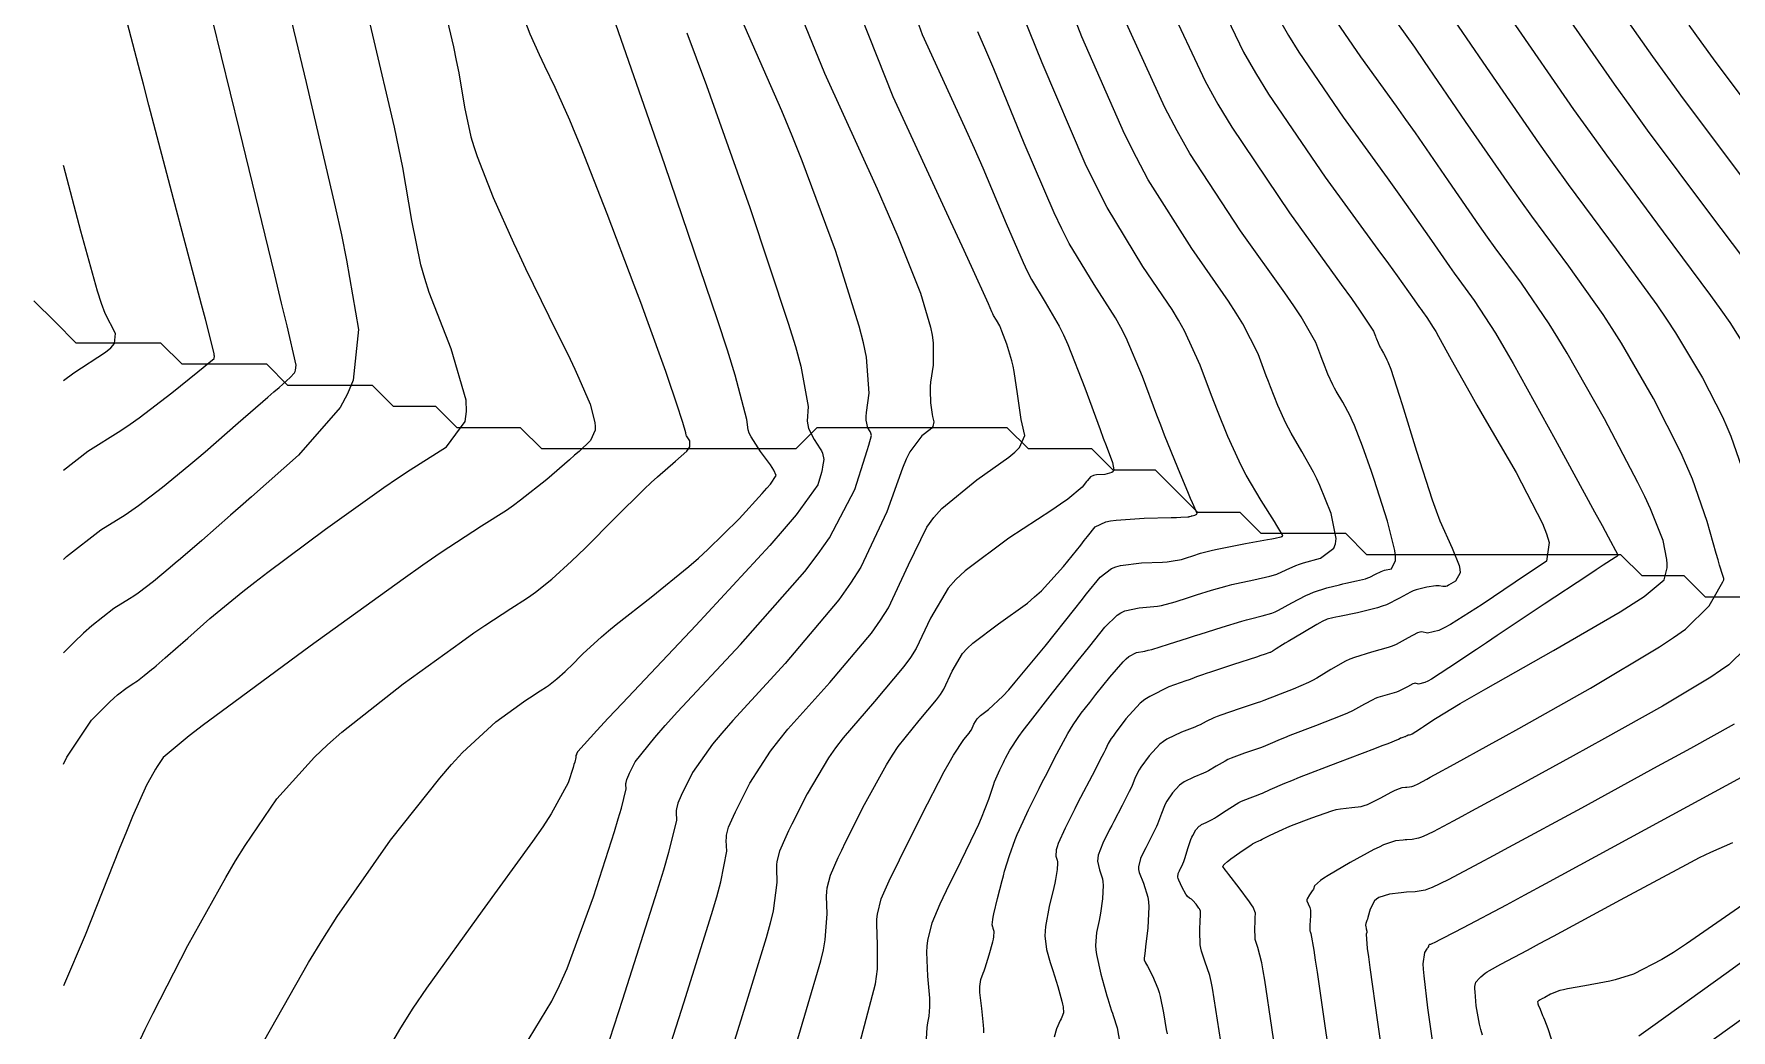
# Model space of a CAD drawing. Header units: metres. Extents: x 837475 to 838479, y 1189012 to 1191015.
# Drawn here: x 837475.1 to 837555.3, y 1190026.7 to 1190073.7 of the extents above; entities that cross this region are included whole.
import ezdxf

# ---------------------------------------------------------------- set-up
doc = ezdxf.new("R2010")
doc.units = ezdxf.units.M
doc.header["$LTSCALE"] = 0.3
for name, color, linetype in [('COTAS 10', 1, 'Continuous'), ('COTAS INT', 252, 'Continuous'), ('DRENAJE', 5, 'Continuous')]:
    doc.layers.add(name, color=color, linetype=linetype)

msp = doc.modelspace()

# ---------------------------------------------------------------- linework, layer by layer
at = {"layer": 'COTAS 10'}
for points, elevation in [([(837510.119, 1190077.683), (837512.469, 1190071.885), (837514.958, 1190066.426), (837515.486, 1190065.23), (837515.944, 1190064.173), (837517.017, 1190061.495), (837517.482, 1190059.889), (837517.557, 1190059.506), (837517.609, 1190059.151), (837517.604, 1190058.093), (837517.489, 1190057.283), (837517.472, 1190057.085), (837517.462, 1190056.898), (837517.478, 1190056.317), (837517.539, 1190055.869), (837517.556, 1190055.767), (837517.573, 1190055.673), (837517.638, 1190055.414), (837517.593, 1190055.191), (837517.54, 1190055.121), (837517.471, 1190055.046), (837517.076, 1190054.746), (837516.513, 1190053.999), (837516.337, 1190053.643), (837516.152, 1190053.222), (837515.413, 1190051.163), (837514.193, 1190048.555), (837513.705, 1190047.788), (837513.152, 1190047.002), (837510.611, 1190043.998), (837508.137, 1190041.303), (837507.625, 1190040.711), (837507.189, 1190040.186), (837506.24, 1190038.845), (837505.854, 1190038.073), (837505.773, 1190037.905), (837505.702, 1190037.758), (837505.54, 1190037.395), (837505.476, 1190037.132), (837505.467, 1190037.048), (837505.462, 1190036.96), (837505.477, 1190036.601), (837505.111, 1190035.063), (837504.867, 1190034.231), (837504.56, 1190033.224), (837502.934, 1190028.12), (837501.3, 1190023.086)], 1610), ([(837517.295, 1190026.261), (837517.326, 1190026.795), (837517.339, 1190026.918), (837517.354, 1190027.029), (837517.421, 1190027.341), (837517.458, 1190027.777), (837517.455, 1190027.966), (837517.445, 1190028.185), (837517.357, 1190029.227), (837517.31, 1190030.364), (837517.326, 1190030.645), (837517.354, 1190030.91), (837517.558, 1190031.743), (837517.942, 1190032.64), (837518.083, 1190032.946), (837518.24, 1190033.276), (837518.932, 1190034.676), (837519.614, 1190036.074), (837519.763, 1190036.404), (837519.896, 1190036.707), (837520.237, 1190037.595), (837520.455, 1190038.246), (837520.512, 1190038.4), (837520.567, 1190038.544), (837520.751, 1190038.968), (837520.929, 1190039.325), (837520.98, 1190039.426), (837521.032, 1190039.529), (837521.226, 1190039.905), (837521.656, 1190040.552), (837521.857, 1190040.825), (837522.094, 1190041.138), (837523.245, 1190042.606), (837524.466, 1190044.137), (837524.747, 1190044.49), (837525.003, 1190044.811), (837525.722, 1190045.715), (837526.308, 1190046.283), (837526.481, 1190046.393), (837526.658, 1190046.482), (837527.335, 1190046.633), (837528.026, 1190046.685), (837528.211, 1190046.712), (837528.394, 1190046.745), (837529.034, 1190046.91), (837529.677, 1190047.117), (837529.862, 1190047.176), (837530.049, 1190047.236), (837530.752, 1190047.459), (837531.499, 1190047.673), (837531.714, 1190047.728), (837531.934, 1190047.78), (837532.76, 1190047.952), (837533.512, 1190048.12), (837533.686, 1190048.169), (837533.844, 1190048.22), (837534.29, 1190048.417), (837534.748, 1190048.628), (837534.914, 1190048.688), (837535.098, 1190048.749), (837535.902, 1190048.977), (837536.536, 1190049.443), (837536.612, 1190049.654), (837536.645, 1190049.901), (837536.405, 1190051.088), (837535.877, 1190052.402), (837535.729, 1190052.728), (837535.579, 1190053.037), (837535.033, 1190054.019), (837534.523, 1190054.885), (837534.397, 1190055.121), (837534.277, 1190055.355), (837533.895, 1190056.19), (837533.545, 1190057.065), (837533.445, 1190057.325), (837533.342, 1190057.593), (837532.959, 1190058.622), (837532.239, 1190060.041), (837531.924, 1190060.555), (837531.559, 1190061.12), (837529.825, 1190063.596), (837527.773, 1190066.843), (837527.209, 1190067.895), (837526.646, 1190069.012), (837524.625, 1190073.596), (837523.017, 1190077.796)], 1620), ([(837494.282, 1190075.93), (837494.939, 1190073.124), (837495.077, 1190072.482), (837495.197, 1190071.899), (837495.47, 1190070.282), (837495.769, 1190068.876), (837495.904, 1190068.426), (837496.063, 1190067.95), (837496.826, 1190066.014), (837497.784, 1190063.872), (837498.066, 1190063.267), (837498.354, 1190062.656), (837499.456, 1190060.406), (837500.452, 1190058.378), (837500.675, 1190057.907), (837500.874, 1190057.476), (837501.401, 1190056.245), (837501.631, 1190055.39), (837501.644, 1190055.194), (837501.635, 1190055.017), (837501.416, 1190054.528), (837500.878, 1190054.02), (837500.667, 1190053.832), (837500.43, 1190053.623), (837499.35, 1190052.694), (837498.113, 1190051.709), (837497.777, 1190051.463), (837497.444, 1190051.23), (837496.263, 1190050.489), (837494.316, 1190049.216), (837493.499, 1190048.648), (837492.562, 1190047.987), (837488.176, 1190044.821), (837483.965, 1190041.716), (837483.139, 1190041.093), (837482.46, 1190040.573), (837481.235, 1190039.552), (837480.953, 1190039.139), (837480.869, 1190039.004), (837480.783, 1190038.858), (837480.448, 1190038.256), (837479.788, 1190036.765), (837479.496, 1190036.06), (837479.157, 1190035.228), (837477.536, 1190031.168), (837476.514, 1190028.769)], 1600), ([(837556.001, 1190066.749), (837553.065, 1190070.67), (837552.322, 1190071.688), (837551.608, 1190072.677), (837549.282, 1190076.001)], 1640), ([(837531.283, 1190025.632), (837531.048, 1190027.15), (837530.803, 1190028.653), (837530.737, 1190028.975), (837530.673, 1190029.257), (837530.448, 1190029.934), (837530.278, 1190030.402), (837530.248, 1190030.552), (837530.225, 1190030.71), (837530.205, 1190031.352), (837530.228, 1190031.921), (837530.233, 1190032.034), (837530.237, 1190032.126), (837530.245, 1190032.296), (837530.214, 1190032.372), (837530.193, 1190032.405), (837530.167, 1190032.444), (837530.028, 1190032.627), (837529.876, 1190032.802), (837529.842, 1190032.836), (837529.81, 1190032.863), (837529.723, 1190032.907), (837529.629, 1190032.986), (837529.593, 1190033.035), (837529.553, 1190033.096), (837529.37, 1190033.416), (837529.213, 1190033.76), (837529.188, 1190033.836), (837529.171, 1190033.903), (837529.178, 1190034.079), (837529.242, 1190034.207), (837529.261, 1190034.244), (837529.281, 1190034.283), (837529.357, 1190034.429), (837529.45, 1190034.648), (837529.48, 1190034.733), (837529.512, 1190034.827), (837529.644, 1190035.253), (837529.789, 1190035.688), (837529.829, 1190035.788), (837529.87, 1190035.879), (837530.017, 1190036.135), (837530.182, 1190036.31), (837530.234, 1190036.351), (837530.288, 1190036.388), (837530.507, 1190036.494), (837530.795, 1190036.63), (837530.893, 1190036.686), (837530.999, 1190036.75), (837531.45, 1190037.049), (837531.93, 1190037.355), (837532.056, 1190037.424), (837532.177, 1190037.487), (837532.588, 1190037.658), (837532.969, 1190037.795), (837533.071, 1190037.837), (837533.172, 1190037.879), (837533.527, 1190038.047), (837534.229, 1190038.349), (837534.549, 1190038.477), (837534.923, 1190038.625), (837536.729, 1190039.318), (837538.482, 1190039.986), (837538.823, 1190040.117), (837539.102, 1190040.226), (837539.586, 1190040.427), (837539.665, 1190040.472), (837539.689, 1190040.483), (837539.713, 1190040.492), (837539.807, 1190040.521), (837539.897, 1190040.547), (837539.919, 1190040.555), (837539.94, 1190040.564), (837540.005, 1190040.599), (837540.057, 1190040.626), (837540.068, 1190040.63), (837540.079, 1190040.632), (837540.111, 1190040.625), (837540.172, 1190040.638), (837540.201, 1190040.653), (837540.236, 1190040.672), (837540.408, 1190040.781), (837540.677, 1190040.962), (837540.773, 1190041.026), (837540.878, 1190041.097), (837541.338, 1190041.403), (837542.51, 1190042.106), (837543.065, 1190042.426), (837543.72, 1190042.801), (837546.916, 1190044.611), (837550.059, 1190046.442), (837550.679, 1190046.83), (837551.192, 1190047.166), (837552.141, 1190047.952), (837552.283, 1190048.511), (837552.286, 1190048.704), (837552.273, 1190048.915), (837552.097, 1190049.814), (837551.501, 1190051.308), (837551.224, 1190051.893), (837550.898, 1190052.552), (837549.318, 1190055.551), (837547.563, 1190058.653), (837547.128, 1190059.377), (837546.714, 1190060.042), (837545.404, 1190061.957), (837544.166, 1190063.631), (837543.798, 1190064.144), (837543.418, 1190064.68), (837541.957, 1190066.792), (837540.39, 1190069.062), (837539.944, 1190069.696), (837539.492, 1190070.333), (837537.818, 1190072.653), (837536.309, 1190074.866)], 1630), ([(837476.514, 1190057.362), (837477.008, 1190057.73), (837478.501, 1190058.703), (837478.751, 1190058.917), (837478.929, 1190059.107), (837478.984, 1190059.593), (837478.484, 1190060.533), (837478.312, 1190061.009), (837478.126, 1190061.579), (837477.337, 1190064.417), (837476.529, 1190067.475), (837476.514, 1190067.53)], 1590), ([(837543.555, 1190026.437), (837543.479, 1190026.704), (837543.413, 1190026.963), (837543.262, 1190027.827), (837543.208, 1190028.489), (837543.204, 1190028.622), (837543.205, 1190028.732), (837543.245, 1190028.945), (837543.324, 1190029.026), (837543.348, 1190029.053), (837543.374, 1190029.082), (837543.477, 1190029.199), (837543.691, 1190029.369), (837543.787, 1190029.43), (837543.899, 1190029.496), (837544.433, 1190029.788), (837545.687, 1190030.458), (837546.252, 1190030.763), (837546.911, 1190031.119), (837550.078, 1190032.84), (837553.194, 1190034.506), (837553.821, 1190034.828), (837554.345, 1190035.091), (837555.389, 1190035.537)], 1640)]:
    msp.add_lwpolyline(points, dxfattribs=dict(at, elevation=elevation))
at = {"layer": 'COTAS INT'}
for points, elevation in [([(837515.285, 1190078.792), (837517.088, 1190073.717), (837519.085, 1190069.353), (837519.538, 1190068.341), (837519.947, 1190067.415), (837521.064, 1190064.781), (837521.853, 1190062.946), (837522.056, 1190062.525), (837522.253, 1190062.141), (837522.906, 1190061.064), (837523.563, 1190059.937), (837523.762, 1190059.521), (837523.968, 1190059.06), (837524.772, 1190057.02), (837525.492, 1190055.058), (837525.644, 1190054.647), (837525.776, 1190054.293), (837526.085, 1190053.49), (837526.136, 1190053.143), (837526.105, 1190053.075), (837526.055, 1190053.021), (837525.714, 1190052.928), (837525.326, 1190052.905), (837525.246, 1190052.894), (837525.18, 1190052.881), (837525.041, 1190052.819), (837524.905, 1190052.649), (837524.86, 1190052.592), (837524.649, 1190052.328), (837523.967, 1190051.768), (837523.624, 1190051.525), (837523.215, 1190051.244), (837521.183, 1190049.911), (837519.114, 1190048.371), (837518.681, 1190047.959), (837518.31, 1190047.554), (837517.475, 1190046.146), (837516.803, 1190044.71), (837516.534, 1190044.288), (837516.23, 1190043.855), (837514.831, 1190042.201), (837513.35, 1190040.484), (837512.994, 1190040.011), (837512.661, 1190039.539), (837511.654, 1190037.844), (837510.933, 1190036.401), (837510.781, 1190036.088), (837510.65, 1190035.813), (837510.347, 1190035.134), (837510.227, 1190034.643), (837510.211, 1190034.487), (837510.201, 1190034.322), (837510.229, 1190033.651), (837510.045, 1190032.312), (837509.902, 1190031.725), (837509.719, 1190031.045), (837508.729, 1190027.809), (837507.718, 1190024.571)], 1614), ([(837476.514, 1190039.247), (837476.684, 1190039.576), (837477.844, 1190041.315), (837478.707, 1190042.179), (837478.899, 1190042.36), (837479.071, 1190042.515), (837479.524, 1190042.866), (837479.843, 1190043.065), (837479.931, 1190043.124), (837480.019, 1190043.186), (837480.334, 1190043.427), (837480.677, 1190043.71), (837480.782, 1190043.799), (837480.892, 1190043.893), (837481.328, 1190044.269), (837481.934, 1190044.801), (837482.151, 1190044.992), (837482.39, 1190045.202), (837483.433, 1190046.121), (837484.99, 1190047.402), (837485.553, 1190047.841), (837486.173, 1190048.316), (837488.892, 1190050.336), (837491.652, 1190052.308), (837492.299, 1190052.752), (837492.894, 1190053.153), (837494.621, 1190054.235), (837495.502, 1190055.429), (837495.565, 1190055.9), (837495.548, 1190056.433), (837494.835, 1190058.866), (837493.804, 1190061.518), (837493.587, 1190062.189), (837493.4, 1190062.832), (837492.974, 1190064.928), (837492.55, 1190067.436), (837492.365, 1190068.341), (837492.151, 1190069.336), (837491.131, 1190073.687), (837490.051, 1190078.292)], 1598), ([(837486.595, 1190077.219), (837487.98, 1190071.444), (837489.359, 1190065.578), (837489.647, 1190064.249), (837489.895, 1190063.048), (837490.453, 1190059.775), (837490.199, 1190057.381), (837489.934, 1190056.733), (837489.585, 1190056.093), (837487.624, 1190053.835), (837485.396, 1190051.871), (837484.879, 1190051.416), (837484.405, 1190050.999), (837483.052, 1190049.814), (837482.051, 1190048.949), (837481.798, 1190048.733), (837481.555, 1190048.528), (837480.767, 1190047.877), (837480.043, 1190047.324), (837479.842, 1190047.182), (837479.64, 1190047.045), (837478.905, 1190046.588), (837477.864, 1190045.782), (837477.469, 1190045.424), (837477.027, 1190045.008), (837476.514, 1190044.494)], 1596), ([(837504.509, 1190023.828), (837505.831, 1190027.964), (837507.14, 1190032.135), (837507.384, 1190032.978), (837507.578, 1190033.687), (837507.853, 1190035.126), (837507.832, 1190035.641), (837507.839, 1190035.767), (837507.851, 1190035.887), (837507.944, 1190036.264), (837508.176, 1190036.786), (837508.277, 1190036.997), (837508.394, 1190037.237), (837508.947, 1190038.344), (837509.925, 1190039.862), (837510.31, 1190040.361), (837510.743, 1190040.894), (837512.721, 1190043.1), (837514.691, 1190045.428), (837515.12, 1190046.038), (837515.498, 1190046.633), (837516.444, 1190048.655), (837517.315, 1190050.442), (837517.646, 1190050.889), (837518.016, 1190051.315), (837519.677, 1190052.679), (837521.19, 1190053.748), (837521.467, 1190053.987), (837521.682, 1190054.202), (837521.946, 1190054.773), (837521.809, 1190055.324), (837521.771, 1190055.526), (837521.733, 1190055.75), (837521.597, 1190056.738), (837521.438, 1190057.785), (837521.385, 1190058.046), (837521.328, 1190058.295), (837521.093, 1190059.089), (837520.859, 1190059.697), (837520.803, 1190059.827), (837520.752, 1190059.942), (837520.6, 1190060.22), (837520.465, 1190060.442), (837520.424, 1190060.521), (837520.382, 1190060.608), (837520.22, 1190060.986), (837519.425, 1190062.747), (837518.985, 1190063.705), (837518.45, 1190064.868), (837515.721, 1190070.767), (837513.051, 1190077.484)], 1612), ([(837514.137, 1190026.055), (837514.523, 1190027.497), (837514.879, 1190028.866), (837514.937, 1190029.219), (837514.978, 1190029.561), (837514.981, 1190030.701), (837514.941, 1190031.683), (837514.954, 1190031.925), (837514.978, 1190032.154), (837515.154, 1190032.873), (837515.597, 1190033.868), (837515.79, 1190034.27), (837516.012, 1190034.728), (837517.068, 1190036.842), (837518.134, 1190038.893), (837518.363, 1190039.311), (837518.564, 1190039.665), (837519.051, 1190040.404), (837519.307, 1190040.708), (837519.363, 1190040.788), (837519.413, 1190040.865), (837519.536, 1190041.129), (837519.69, 1190041.388), (837519.758, 1190041.462), (837519.837, 1190041.537), (837520.217, 1190041.82), (837520.904, 1190042.458), (837521.176, 1190042.756), (837521.484, 1190043.109), (837522.895, 1190044.823), (837524.295, 1190046.576), (837524.595, 1190046.953), (837524.858, 1190047.283), (837525.495, 1190048.083), (837526.033, 1190048.485), (837526.235, 1190048.564), (837526.459, 1190048.629), (837527.457, 1190048.746), (837528.443, 1190048.788), (837528.659, 1190048.805), (837528.851, 1190048.824), (837529.34, 1190048.915), (837529.678, 1190049.024), (837529.776, 1190049.055), (837529.875, 1190049.086), (837530.245, 1190049.204), (837530.803, 1190049.348), (837531.02, 1190049.396), (837531.264, 1190049.447), (837532.372, 1190049.663), (837533.408, 1190049.856), (837533.607, 1190049.894), (837533.768, 1190049.924), (837534.03, 1190049.978), (837534.048, 1190049.986), (837534.054, 1190049.988), (837534.061, 1190049.99), (837534.092, 1190049.999), (837534.117, 1190050.017), (837534.12, 1190050.025), (837534.121, 1190050.035), (837534.112, 1190050.08), (837533.946, 1190050.362), (837533.848, 1190050.52), (837533.728, 1190050.713), (837533.108, 1190051.701), (837532.401, 1190052.902), (837532.225, 1190053.23), (837532.058, 1190053.555), (837531.529, 1190054.714), (837531.044, 1190055.928), (837530.904, 1190056.288), (837530.762, 1190056.659), (837530.23, 1190058.088), (837529.482, 1190059.714), (837529.203, 1190060.21), (837528.894, 1190060.726), (837527.518, 1190062.752), (837525.828, 1190065.538), (837525.32, 1190066.532), (837524.794, 1190067.623), (837522.752, 1190072.369), (837520.992, 1190076.751)], 1618), ([(837476.514, 1190048.918), (837476.658, 1190049.048), (837478.287, 1190050.31), (837479.436, 1190051.025), (837479.752, 1190051.24), (837480.068, 1190051.462), (837481.2, 1190052.327), (837482.434, 1190053.347), (837482.813, 1190053.667), (837483.209, 1190054.004), (837484.777, 1190055.359), (837486.172, 1190056.578), (837486.46, 1190056.829), (837486.705, 1190057.043), (837487.233, 1190057.506), (837487.427, 1190057.73), (837487.462, 1190057.793), (837487.488, 1190057.858), (837487.513, 1190058.095), (837487.084, 1190059.945), (837486.824, 1190061.026), (837486.502, 1190062.353), (837484.83, 1190069.202), (837483.139, 1190076.146)], 1594), ([(837530.706, 1190076.129), (837532.277, 1190072.88), (837532.838, 1190071.904), (837533.453, 1190070.894), (837536.129, 1190066.968), (837538.619, 1190063.56), (837539.117, 1190062.876), (837539.532, 1190062.305), (837540.34, 1190061.179), (837540.593, 1190060.812), (837540.659, 1190060.719), (837540.723, 1190060.63), (837540.938, 1190060.34), (837541.238, 1190059.875), (837541.355, 1190059.675), (837541.487, 1190059.446), (837542.089, 1190058.362), (837542.983, 1190056.763), (837543.299, 1190056.208), (837543.646, 1190055.605), (837545.147, 1190053.023), (837546.399, 1190050.617), (837546.588, 1190050.125), (837546.709, 1190049.709), (837546.579, 1190048.834), (837545.765, 1190048.288), (837545.454, 1190048.08), (837545.107, 1190047.846), (837543.546, 1190046.792), (837542.054, 1190045.843), (837541.75, 1190045.675), (837541.494, 1190045.549), (837540.965, 1190045.433), (837540.69, 1190045.491), (837540.595, 1190045.474), (837540.491, 1190045.442), (837540.047, 1190045.204), (837539.479, 1190044.898), (837539.297, 1190044.823), (837539.105, 1190044.751), (837538.323, 1190044.526), (837537.51, 1190044.28), (837537.298, 1190044.195), (837537.092, 1190044.103), (837536.399, 1190043.711), (837535.727, 1190043.303), (837535.535, 1190043.201), (837535.341, 1190043.104), (837534.618, 1190042.793), (837534, 1190042.556), (837533.872, 1190042.505), (837533.762, 1190042.462), (837533.522, 1190042.358), (837533.226, 1190042.244), (837533.081, 1190042.193), (837532.909, 1190042.134), (837532.061, 1190041.852), (837531.2, 1190041.556), (837531.019, 1190041.489), (837530.864, 1190041.427), (837530.513, 1190041.257), (837530.219, 1190041.101), (837530.1, 1190041.049), (837529.964, 1190040.993), (837529.336, 1190040.758), (837528.654, 1190040.427), (837528.485, 1190040.311), (837528.323, 1190040.184), (837527.809, 1190039.636), (837527.425, 1190039.096), (837527.346, 1190038.973), (837527.279, 1190038.863), (837527.136, 1190038.561), (837527.003, 1190038.228), (837526.943, 1190038.098), (837526.872, 1190037.951), (837526.53, 1190037.283), (837526.142, 1190036.538), (837526.042, 1190036.343), (837525.944, 1190036.152), (837525.619, 1190035.503), (837525.411, 1190034.936), (837525.388, 1190034.797), (837525.38, 1190034.666), (837525.473, 1190034.257), (837525.609, 1190033.828), (837525.627, 1190033.685), (837525.638, 1190033.53), (837525.606, 1190032.883), (837525.513, 1190032.204), (837525.483, 1190032.029), (837525.453, 1190031.859), (837525.332, 1190031.295), (837525.283, 1190030.672), (837525.299, 1190030.466), (837525.327, 1190030.244), (837525.532, 1190029.321), (837525.772, 1190028.473), (837525.821, 1190028.299), (837525.864, 1190028.151), (837525.956, 1190027.835), (837526.038, 1190027.588), (837526.073, 1190027.483), (837526.114, 1190027.362), (837526.307, 1190026.792), (837526.476, 1190025.796)], 1626), ([(837533.945, 1190024.557), (837533.612, 1190026.804), (837533.276, 1190029.034), (837533.2, 1190029.481), (837533.132, 1190029.854), (837532.95, 1190030.586), (837532.846, 1190030.871), (837532.828, 1190030.962), (837532.814, 1190031.058), (837532.802, 1190031.449), (837532.818, 1190031.822), (837532.822, 1190031.907), (837532.827, 1190031.984), (837532.84, 1190032.197), (837532.729, 1190032.48), (837532.655, 1190032.601), (837532.561, 1190032.74), (837532.065, 1190033.398), (837531.57, 1190034.029), (837531.477, 1190034.15), (837531.402, 1190034.249), (837531.293, 1190034.415), (837531.313, 1190034.441), (837531.321, 1190034.452), (837531.33, 1190034.464), (837531.37, 1190034.52), (837531.51, 1190034.644), (837531.582, 1190034.699), (837531.667, 1190034.763), (837532.096, 1190035.068), (837532.53, 1190035.365), (837532.618, 1190035.423), (837532.693, 1190035.472), (837532.852, 1190035.561), (837532.998, 1190035.626), (837533.066, 1190035.658), (837533.145, 1190035.697), (837533.529, 1190035.891), (837534.111, 1190036.16), (837534.314, 1190036.247), (837534.537, 1190036.338), (837535.495, 1190036.713), (837536.441, 1190037.035), (837536.656, 1190037.094), (837536.851, 1190037.139), (837537.385, 1190037.194), (837537.836, 1190037.241), (837537.977, 1190037.283), (837538.127, 1190037.336), (837538.728, 1190037.629), (837539.283, 1190037.934), (837539.403, 1190037.994), (837539.509, 1190038.043), (837539.769, 1190038.135), (837539.921, 1190038.154), (837539.958, 1190038.157), (837539.993, 1190038.16), (837540.105, 1190038.165), (837540.229, 1190038.189), (837540.272, 1190038.204), (837540.32, 1190038.222), (837540.525, 1190038.319), (837540.925, 1190038.532), (837541.097, 1190038.625), (837541.294, 1190038.731), (837542.223, 1190039.236), (837543.881, 1190040.152), (837544.537, 1190040.519), (837545.279, 1190040.934), (837548.67, 1190042.839), (837551.932, 1190044.786), (837552.593, 1190045.228), (837553.148, 1190045.627), (837554.276, 1190046.716), (837554.644, 1190047.385), (837554.72, 1190047.52), (837554.784, 1190047.632), (837554.922, 1190047.853), (837554.961, 1190047.947), (837554.962, 1190047.979), (837554.96, 1190048.013), (837554.916, 1190048.158), (837554.762, 1190048.647), (837554.689, 1190048.898), (837554.602, 1190049.198), (837554.182, 1190050.701), (837553.484, 1190052.706), (837553.223, 1190053.323), (837552.933, 1190053.967), (837551.64, 1190056.518), (837550.123, 1190059.135), (837549.691, 1190059.821), (837549.255, 1190060.49), (837547.638, 1190062.766), (837545.887, 1190065.132), (837545.367, 1190065.857), (837544.831, 1190066.613), (837542.766, 1190069.599), (837540.819, 1190072.441), (837540.357, 1190073.107), (837539.929, 1190073.72), (837538.662, 1190075.495)], 1632), ([(837541.248, 1190075.82), (837543.575, 1190072.406), (837546.243, 1190068.547), (837546.936, 1190067.57), (837547.609, 1190066.632), (837549.871, 1190063.575), (837551.795, 1190060.938), (837552.255, 1190060.265), (837552.682, 1190059.617), (837553.962, 1190057.486), (837554.896, 1190055.643), (837555.106, 1190055.178), (837555.294, 1190054.732), (837555.798, 1190053.284)], 1634), ([(837485.703, 1190025.653), (837488.089, 1190029.88), (837488.765, 1190030.98), (837489.448, 1190032.048), (837491.971, 1190035.653), (837494.296, 1190038.581), (837494.854, 1190039.224), (837495.376, 1190039.794), (837496.951, 1190041.243), (837498.082, 1190042.06), (837498.323, 1190042.23), (837498.534, 1190042.377), (837499.036, 1190042.705), (837499.341, 1190042.896), (837499.427, 1190042.956), (837499.513, 1190043.019), (837499.832, 1190043.274), (837500.217, 1190043.621), (837500.345, 1190043.744), (837500.482, 1190043.877), (837501.056, 1190044.452), (837501.936, 1190045.257), (837502.267, 1190045.535), (837502.635, 1190045.837), (837504.278, 1190047.126), (837506.065, 1190048.574), (837506.524, 1190048.976), (837506.967, 1190049.378), (837508.436, 1190050.833), (837509.537, 1190052.033), (837509.747, 1190052.274), (837509.917, 1190052.475), (837510.188, 1190052.873), (837510.079, 1190053.134), (837510.008, 1190053.249), (837509.919, 1190053.382), (837509.454, 1190054.016), (837509.002, 1190054.706), (837508.922, 1190054.874), (837508.862, 1190055.031), (837508.808, 1190055.517), (837508.258, 1190057.619), (837507.885, 1190058.795), (837507.416, 1190060.229), (837504.923, 1190067.556), (837502.383, 1190074.872)], 1604), ([(837528.679, 1190075.285), (837530.463, 1190071.505), (837531.064, 1190070.427), (837531.712, 1190069.336), (837534.437, 1190065.285), (837536.89, 1190061.909), (837537.366, 1190061.244), (837537.753, 1190060.696), (837538.417, 1190059.69), (837538.503, 1190059.459), (837538.526, 1190059.399), (837538.549, 1190059.34), (837538.628, 1190059.144), (837538.713, 1190058.956), (837538.74, 1190058.903), (837538.769, 1190058.85), (837538.883, 1190058.655), (837539.012, 1190058.419), (837539.049, 1190058.34), (837539.087, 1190058.255), (837539.229, 1190057.896), (837539.503, 1190057.062), (837539.624, 1190056.677), (837539.765, 1190056.225), (837540.438, 1190054.035), (837541.184, 1190051.734), (837541.371, 1190051.212), (837541.549, 1190050.741), (837542.123, 1190049.452), (837542.463, 1190048.627), (837542.495, 1190048.447), (837542.5, 1190048.288), (837542.29, 1190047.89), (837541.962, 1190047.691), (837541.892, 1190047.658), (837541.832, 1190047.635), (837541.687, 1190047.632), (837541.52, 1190047.664), (837541.445, 1190047.664), (837541.357, 1190047.659), (837540.937, 1190047.607), (837540.433, 1190047.479), (837540.293, 1190047.426), (837540.153, 1190047.365), (837539.643, 1190047.084), (837539.028, 1190046.776), (837538.821, 1190046.7), (837538.598, 1190046.626), (837537.662, 1190046.391), (837536.808, 1190046.217), (837536.638, 1190046.182), (837536.495, 1190046.152), (837536.219, 1190046.092), (837535.988, 1190045.979), (837535.874, 1190045.917), (837535.738, 1190045.84), (837535.069, 1190045.449), (837534.384, 1190045.041), (837534.238, 1190044.953), (837534.112, 1190044.876), (837533.816, 1190044.69), (837533.674, 1190044.596), (837533.644, 1190044.577), (837533.619, 1190044.562), (837533.562, 1190044.53), (837533.538, 1190044.521), (837533.534, 1190044.519), (837533.529, 1190044.518), (837533.52, 1190044.514), (837533.253, 1190044.426), (837533.087, 1190044.371), (837532.88, 1190044.303), (837531.797, 1190043.949), (837530.711, 1190043.591), (837530.501, 1190043.521), (837530.33, 1190043.463), (837530.044, 1190043.361), (837529.829, 1190043.277), (837529.703, 1190043.231), (837529.548, 1190043.175), (837528.75, 1190042.889), (837527.837, 1190042.446), (837527.61, 1190042.291), (837527.394, 1190042.12), (837526.705, 1190041.387), (837526.203, 1190040.704), (837526.105, 1190040.566), (837526.025, 1190040.45), (837525.883, 1190040.215), (837525.749, 1190039.929), (837525.674, 1190039.781), (837525.583, 1190039.603), (837525.117, 1190038.71), (837524.573, 1190037.666), (837524.432, 1190037.392), (837524.296, 1190037.125), (837523.84, 1190036.215), (837523.514, 1190035.487), (837523.459, 1190035.333), (837523.42, 1190035.201), (837523.407, 1190034.898), (837523.47, 1190034.7), (837523.478, 1190034.634), (837523.483, 1190034.562), (837523.469, 1190034.263), (837523.387, 1190033.794), (837523.349, 1190033.615), (837523.305, 1190033.416), (837523.092, 1190032.518), (837522.916, 1190031.576), (837522.897, 1190031.349), (837522.889, 1190031.135), (837522.965, 1190030.483), (837523.142, 1190029.875), (837523.198, 1190029.689), (837523.257, 1190029.496), (837523.494, 1190028.733), (837523.691, 1190028.05), (837523.724, 1190027.907), (837523.748, 1190027.783), (837523.761, 1190027.503), (837523.682, 1190027.294), (837523.649, 1190027.216), (837523.611, 1190027.128), (837523.434, 1190026.74), (837523.327, 1190026.346)], 1624), ([(837547.115, 1190075.192), (837549.78, 1190071.368), (837550.555, 1190070.288), (837551.346, 1190069.199), (837554.337, 1190065.192), (837556.876, 1190061.833)], 1638), ([(837476.514, 1190053.138), (837477.669, 1190054.032), (837479.232, 1190055.005), (837479.663, 1190055.298), (837480.092, 1190055.6), (837481.633, 1190056.777), (837482.874, 1190057.782), (837483.114, 1190057.977), (837483.309, 1190058.135), (837483.64, 1190058.405), (837483.652, 1190058.51), (837483.646, 1190058.564), (837483.636, 1190058.629), (837483.565, 1190058.955), (837483.224, 1190060.269), (837483.043, 1190060.958), (837482.824, 1190061.787), (837481.721, 1190065.952), (837480.553, 1190070.37), (837480.293, 1190071.358), (837480.06, 1190072.244), (837479.449, 1190074.596)], 1592), ([(837480.046, 1190026.021), (837480.382, 1190026.724), (837480.754, 1190027.481), (837482.398, 1190030.673), (837484.185, 1190033.895), (837484.648, 1190034.671), (837485.097, 1190035.397), (837486.603, 1190037.602), (837488.378, 1190039.577), (837488.997, 1190040.159), (837489.67, 1190040.755), (837492.563, 1190043.032), (837495.322, 1190045.023), (837495.911, 1190045.439), (837496.425, 1190045.796), (837497.65, 1190046.597), (837498.392, 1190047.063), (837498.602, 1190047.21), (837498.813, 1190047.364), (837499.591, 1190047.984), (837500.528, 1190048.832), (837500.841, 1190049.13), (837501.176, 1190049.455), (837502.575, 1190050.859), (837503.956, 1190052.235), (837504.279, 1190052.543), (837504.577, 1190052.82), (837505.438, 1190053.557), (837505.964, 1190054.026), (837506.049, 1190054.134), (837506.11, 1190054.233), (837506.112, 1190054.511), (837505.981, 1190054.701), (837505.957, 1190054.745), (837505.939, 1190054.784), (837505.918, 1190054.893), (837505.782, 1190055.387), (837505.691, 1190055.67), (837505.577, 1190056.015), (837504.971, 1190057.788), (837504.088, 1190060.26), (837503.798, 1190061.045), (837503.489, 1190061.874), (837502.21, 1190065.235), (837500.978, 1190068.369), (837500.698, 1190069.055), (837500.445, 1190069.663), (837499.756, 1190071.202), (837499.261, 1190072.212), (837499.131, 1190072.486), (837499.005, 1190072.758), (837498.575, 1190073.72), (837498.232, 1190074.589)], 1602), ([(837498.246, 1190025.836), (837499.591, 1190028.04), (837499.953, 1190028.785), (837500.31, 1190029.589), (837501.565, 1190032.978), (837502.546, 1190036.054), (837502.731, 1190036.66), (837502.879, 1190037.159), (837503.101, 1190038.075), (837503.092, 1190038.279), (837503.095, 1190038.329), (837503.1, 1190038.376), (837503.137, 1190038.525), (837503.228, 1190038.731), (837503.268, 1190038.814), (837503.314, 1190038.909), (837503.533, 1190039.346), (837504.452, 1190040.509), (837504.94, 1190041.061), (837505.53, 1190041.712), (837508.501, 1190044.896), (837511.541, 1190048.351), (837512.173, 1190049.173), (837512.715, 1190049.937), (837513.914, 1190052.211), (837514.403, 1190053.755), (837514.497, 1190054.059), (837514.572, 1190054.309), (837514.694, 1190054.764), (837514.669, 1190054.885), (837514.653, 1190054.924), (837514.631, 1190054.965), (837514.519, 1190055.133), (837514.444, 1190055.494), (837514.447, 1190055.658), (837514.459, 1190055.848), (837514.589, 1190056.765), (837514.461, 1190058.467), (837514.312, 1190059.152), (837514.114, 1190059.93), (837512.986, 1190063.515), (837511.424, 1190067.739), (837510.952, 1190068.92), (837510.463, 1190070.106), (837508.554, 1190074.433)], 1608), ([(837510.928, 1190025.313), (837511.626, 1190027.653), (837512.299, 1190029.956), (837512.42, 1190030.472), (837512.511, 1190030.936), (837512.605, 1190032.176), (837512.571, 1190033.003), (837512.582, 1190033.206), (837512.603, 1190033.399), (837512.751, 1190034.004), (837513.124, 1190034.84), (837513.286, 1190035.179), (837513.473, 1190035.564), (837514.361, 1190037.343), (837515.398, 1190039.216), (837515.679, 1190039.661), (837515.957, 1190040.075), (837516.941, 1190041.303), (837517.769, 1190042.281), (837517.949, 1190042.538), (837518.108, 1190042.788), (837518.505, 1190043.637), (837519, 1190044.471), (837519.22, 1190044.711), (837519.476, 1190044.954), (837520.7, 1190045.865), (837522.059, 1190046.851), (837522.4, 1190047.141), (837522.725, 1190047.438), (837523.772, 1190048.575), (837524.577, 1190049.584), (837524.75, 1190049.801), (837524.901, 1190049.991), (837525.268, 1190050.451), (837525.759, 1190050.687), (837525.989, 1190050.734), (837526.26, 1190050.775), (837527.578, 1190050.86), (837528.859, 1190050.891), (837529.107, 1190050.897), (837529.307, 1190050.904), (837529.645, 1190050.919), (837529.68, 1190050.931), (837529.7, 1190050.937), (837529.738, 1190050.949), (837529.797, 1190050.964), (837529.82, 1190050.969), (837529.847, 1190050.975), (837529.966, 1190050.998), (837530.062, 1190051.045), (837530.073, 1190051.065), (837530.078, 1190051.088), (837530.039, 1190051.199), (837529.854, 1190051.591), (837529.767, 1190051.792), (837529.664, 1190052.033), (837529.163, 1190053.237), (837528.542, 1190054.79), (837528.363, 1190055.251), (837528.181, 1190055.726), (837527.501, 1190057.554), (837526.725, 1190059.387), (837526.482, 1190059.865), (837526.228, 1190060.331), (837525.212, 1190061.908), (837524.04, 1190063.839), (837523.688, 1190064.529), (837523.324, 1190065.285), (837521.908, 1190068.575), (837520.469, 1190072.083), (837520.091, 1190072.977), (837519.721, 1190073.838)], 1616), ([(837520.002, 1190026.554), (837520.001, 1190026.726), (837519.993, 1190026.911), (837519.907, 1190027.702), (837519.82, 1190028.45), (837519.811, 1190028.609), (837519.809, 1190028.747), (837519.855, 1190029.074), (837519.971, 1190029.369), (837520.012, 1190029.487), (837520.058, 1190029.622), (837520.258, 1190030.24), (837520.432, 1190030.848), (837520.461, 1190030.977), (837520.482, 1190031.087), (837520.491, 1190031.342), (837520.449, 1190031.474), (837520.439, 1190031.508), (837520.43, 1190031.54), (837520.399, 1190031.646), (837520.42, 1190031.897), (837520.443, 1190032.021), (837520.473, 1190032.168), (837520.643, 1190032.898), (837520.863, 1190033.746), (837520.924, 1190033.969), (837520.985, 1190034.186), (837521.208, 1190034.926), (837521.484, 1190035.687), (837521.579, 1190035.918), (837521.681, 1190036.157), (837522.117, 1190037.091), (837522.618, 1190038.098), (837522.762, 1190038.384), (837522.908, 1190038.671), (837523.454, 1190039.733), (837523.97, 1190040.683), (837524.097, 1190040.9), (837524.218, 1190041.098), (837524.597, 1190041.647), (837525.008, 1190042.163), (837525.149, 1190042.34), (837525.301, 1190042.532), (837525.949, 1190043.347), (837526.583, 1190044.082), (837526.727, 1190044.222), (837526.857, 1190044.336), (837527.214, 1190044.519), (837527.609, 1190044.582), (837527.764, 1190044.62), (837527.938, 1190044.666), (837528.729, 1190044.906), (837529.676, 1190045.21), (837529.948, 1190045.297), (837530.224, 1190045.385), (837531.259, 1190045.714), (837532.195, 1190045.999), (837532.409, 1190046.06), (837532.604, 1190046.114), (837533.148, 1190046.242), (837533.616, 1190046.383), (837533.764, 1190046.445), (837533.92, 1190046.516), (837534.549, 1190046.856), (837535.218, 1190047.211), (837535.4, 1190047.293), (837535.579, 1190047.367), (837536.214, 1190047.574), (837536.807, 1190047.72), (837536.961, 1190047.756), (837537.111, 1190047.791), (837537.612, 1190047.899), (837538.036, 1190048.005), (837538.137, 1190048.039), (837538.231, 1190048.073), (837538.51, 1190048.213), (837538.768, 1190048.345), (837538.848, 1190048.375), (837538.932, 1190048.402), (837539.268, 1190048.477), (837539.458, 1190048.856), (837539.449, 1190049.074), (837539.414, 1190049.342), (837539.068, 1190050.718), (837538.574, 1190052.296), (837538.445, 1190052.69), (837538.32, 1190053.066), (837537.898, 1190054.27), (837537.512, 1190055.246), (837537.409, 1190055.478), (837537.308, 1190055.694), (837536.958, 1190056.337), (837536.646, 1190056.867), (837536.569, 1190057.012), (837536.495, 1190057.156), (837536.262, 1190057.667), (837536.047, 1190058.203), (837535.985, 1190058.362), (837535.923, 1190058.526), (837535.688, 1190059.156), (837534.996, 1190060.369), (837534.645, 1190060.899), (837534.224, 1190061.514), (837532.131, 1190064.441), (837529.742, 1190068.09), (837529.136, 1190069.161), (837528.554, 1190070.258), (837526.652, 1190074.441)], 1622), ([(837533.962, 1190074.433), (837534.4, 1190073.669), (837534.881, 1190072.88), (837536.973, 1190069.811), (837539.056, 1190066.947), (837539.53, 1190066.286), (837539.961, 1190065.683), (837541.148, 1190063.986), (837542.006, 1190062.746), (837542.228, 1190062.432), (837542.444, 1190062.131), (837543.171, 1190061.148), (837544.174, 1190059.595), (837544.564, 1190058.933), (837545.003, 1190058.171), (837546.995, 1190054.584), (837548.854, 1190051.168), (837549.21, 1190050.514), (837549.496, 1190049.987), (837549.954, 1190049.137), (837549.958, 1190049.115), (837549.958, 1190049.105), (837549.955, 1190049.092), (837549.932, 1190049.072), (837549.919, 1190049.064), (837549.904, 1190049.055), (837549.827, 1190049.01), (837549.257, 1190048.639), (837548.931, 1190048.423), (837548.532, 1190048.159), (837546.483, 1190046.798), (837544.256, 1190045.314), (837543.745, 1190044.973), (837543.279, 1190044.661), (837541.977, 1190043.787), (837541.145, 1190043.258), (837540.976, 1190043.164), (837540.833, 1190043.094), (837540.538, 1190043.029), (837540.385, 1190043.061), (837540.332, 1190043.052), (837540.274, 1190043.034), (837540.026, 1190042.902), (837539.71, 1190042.731), (837539.608, 1190042.689), (837539.501, 1190042.649), (837539.065, 1190042.523), (837538.612, 1190042.386), (837538.494, 1190042.339), (837538.379, 1190042.287), (837537.992, 1190042.069), (837537.414, 1190041.765), (837537.179, 1190041.659), (837536.912, 1190041.545), (837535.674, 1190041.055), (837534.462, 1190040.59), (837534.21, 1190040.491), (837533.996, 1190040.405), (837533.525, 1190040.202), (837533.199, 1190040.061), (837533.076, 1190040.015), (837532.939, 1190039.964), (837532.325, 1190039.755), (837531.688, 1190039.522), (837531.537, 1190039.457), (837531.397, 1190039.391), (837530.981, 1190039.153), (837530.609, 1190038.926), (837530.496, 1190038.868), (837530.379, 1190038.812), (837529.921, 1190038.626), (837529.471, 1190038.408), (837529.359, 1190038.331), (837529.252, 1190038.247), (837528.913, 1190037.885), (837528.647, 1190037.487), (837528.588, 1190037.381), (837528.534, 1190037.275), (837528.39, 1190036.907), (837528.258, 1190036.528), (837528.212, 1190036.415), (837528.161, 1190036.3), (837527.944, 1190035.856), (837527.711, 1190035.41), (837527.651, 1190035.293), (837527.593, 1190035.179), (837527.399, 1190034.791), (837527.309, 1190034.386), (837527.317, 1190034.261), (837527.34, 1190034.131), (837527.539, 1190033.615), (837527.748, 1190032.956), (837527.776, 1190032.735), (837527.792, 1190032.498), (837527.744, 1190031.503), (837527.638, 1190030.613), (837527.618, 1190030.442), (837527.601, 1190030.303), (837527.572, 1190030.073), (837527.57, 1190030.05), (837527.571, 1190030.043), (837527.572, 1190030.034), (837527.581, 1190029.997), (837527.647, 1190029.857), (837527.684, 1190029.783), (837527.73, 1190029.694), (837527.965, 1190029.247), (837528.22, 1190028.647), (837528.279, 1190028.461), (837528.333, 1190028.267), (837528.484, 1190027.497), (837528.621, 1190026.706), (837528.667, 1190026.499)], 1628), ([(837544.947, 1190074.383), (837547.865, 1190070.174), (837548.646, 1190069.075), (837549.416, 1190068.005), (837552.104, 1190064.383), (837554.335, 1190061.385), (837554.818, 1190060.709), (837555.242, 1190060.099), (837556.284, 1190058.453)], 1636), ([(837553.305, 1190074.158), (837553.874, 1190073.369), (837554.467, 1190072.557), (837556.81, 1190069.429)], 1642), ([(837505.967, 1190073.787), (837506.417, 1190072.61), (837506.903, 1190071.305), (837508.954, 1190065.535), (837510.765, 1190060.08), (837511.099, 1190058.974), (837511.36, 1190058.043), (837511.698, 1190056.141), (837511.66, 1190055.44), (837511.684, 1190055.266), (837511.723, 1190055.1), (837511.986, 1190054.575), (837512.274, 1190054.145), (837512.329, 1190054.039), (837512.372, 1190053.94), (837512.435, 1190053.631), (837512.386, 1190053.283), (837512.359, 1190053.16), (837512.325, 1190053.025), (837512.152, 1190052.438), (837511.139, 1190051.015), (837510.576, 1190050.353), (837509.89, 1190049.575), (837506.391, 1190045.795), (837502.923, 1190042.122), (837502.256, 1190041.411), (837501.716, 1190040.832), (837500.826, 1190039.847), (837500.764, 1190039.723), (837500.755, 1190039.703), (837500.733, 1190039.655), (837500.725, 1190039.62), (837500.723, 1190039.609), (837500.723, 1190039.598), (837500.725, 1190039.55), (837500.673, 1190039.336), (837500.638, 1190039.219), (837500.595, 1190039.078), (837500.366, 1190038.359), (837499.567, 1190036.897), (837499.166, 1190036.287), (837498.685, 1190035.587), (837496.296, 1190032.32), (837493.663, 1190028.658), (837493.029, 1190027.71), (837492.435, 1190026.79), (837490.633, 1190023.704)], 1606), ([(837555.99, 1190044.705), (837555.199, 1190043.942), (837554.81, 1190043.662), (837554.348, 1190043.353), (837552.062, 1190041.989), (837549.331, 1190040.461), (837548.587, 1190040.048), (837547.849, 1190039.64), (837545.228, 1190038.203), (837543.042, 1190037.017), (837542.578, 1190036.766), (837542.176, 1190036.549), (837541.233, 1190036.047), (837540.752, 1190035.82), (837540.64, 1190035.776), (837540.538, 1190035.741), (837540.246, 1190035.685), (837539.985, 1190035.674), (837539.901, 1190035.667), (837539.813, 1190035.658), (837539.456, 1190035.614), (837538.892, 1190035.426), (837538.674, 1190035.326), (837538.428, 1190035.206), (837537.316, 1190034.601), (837536.273, 1190033.981), (837536.072, 1190033.851), (837535.908, 1190033.739), (837535.632, 1190033.487), (837535.575, 1190033.342), (837535.55, 1190033.297), (837535.521, 1190033.251), (837535.383, 1190033.07), (837535.273, 1190032.887), (837535.262, 1190032.839), (837535.259, 1190032.793), (837535.318, 1190032.641), (837535.405, 1190032.47), (837535.42, 1190032.414), (837535.431, 1190032.353), (837535.435, 1190032.099), (837535.416, 1190031.843), (837535.412, 1190031.781), (837535.408, 1190031.723), (837535.399, 1190031.546), (837535.403, 1190031.407), (837535.408, 1190031.372), (837535.415, 1190031.34), (837535.452, 1190031.238), (837535.591, 1190030.451), (837535.663, 1190029.986), (837535.749, 1190029.414), (837536.607, 1190023.483)], 1634), ([(837555.454, 1190041.139), (837553.383, 1190039.988), (837552.637, 1190039.577), (837551.817, 1190039.127), (837548.232, 1190037.171), (837544.791, 1190035.302), (837544.06, 1190034.907), (837543.427, 1190034.566), (837541.942, 1190033.775), (837541.184, 1190033.417), (837541.008, 1190033.349), (837540.847, 1190033.294), (837540.387, 1190033.205), (837539.978, 1190033.188), (837539.849, 1190033.177), (837539.713, 1190033.164), (837539.162, 1190033.096), (837538.659, 1190032.937), (837538.553, 1190032.866), (837538.461, 1190032.783), (837538.248, 1190032.387), (837538.145, 1190031.996), (837538.123, 1190031.917), (837538.104, 1190031.85), (837538.056, 1190031.712), (837538.04, 1190031.641), (837538.041, 1190031.615), (837538.044, 1190031.588), (837538.071, 1190031.469), (837538.095, 1190031.349), (837538.096, 1190031.32), (837538.094, 1190031.293), (837538.065, 1190031.213), (837538.118, 1190030.536), (837538.168, 1190030.133), (837538.233, 1190029.636), (837538.595, 1190027.062), (837538.996, 1190024.29)], 1636), ([(837555.785, 1190038.615), (837551.237, 1190036.138), (837546.539, 1190033.587), (837545.542, 1190033.048), (837544.677, 1190032.582), (837542.651, 1190031.503), (837541.704, 1190031.015), (837541.52, 1190030.922), (837541.369, 1190030.847), (837541.104, 1190030.728), (837541.065, 1190030.722), (837541.056, 1190030.717), (837541.048, 1190030.712), (837541.024, 1190030.684), (837541.01, 1190030.655), (837541.006, 1190030.643), (837541.004, 1190030.63), (837540.977, 1190030.582), (837540.959, 1190030.554), (837540.936, 1190030.52), (837540.818, 1190030.344), (837540.75, 1190029.811), (837540.76, 1190029.552), (837540.783, 1190029.244), (837540.967, 1190027.727), (837541.199, 1190026.078)], 1638), ([(837556.065, 1190032.74), (837553.202, 1190030.757), (837552.582, 1190030.353), (837552.038, 1190030.014), (837550.697, 1190029.314), (837549.828, 1190029.056), (837549.58, 1190028.996), (837549.33, 1190028.94), (837548.402, 1190028.775), (837547.576, 1190028.631), (837547.39, 1190028.588), (837547.223, 1190028.544), (837546.774, 1190028.374), (837546.499, 1190028.225), (837546.442, 1190028.194), (837546.393, 1190028.168), (837546.284, 1190028.109), (837546.238, 1190028.084), (837546.228, 1190028.078), (837546.22, 1190028.073), (837546.201, 1190028.058), (837546.19, 1190028.045), (837546.186, 1190028.041), (837546.181, 1190028.037), (837546.163, 1190028.019), (837546.169, 1190027.953), (837546.179, 1190027.918), (837546.194, 1190027.876), (837546.279, 1190027.666), (837546.404, 1190027.37), (837546.443, 1190027.274), (837546.484, 1190027.172), (837546.65, 1190026.753), (837546.803, 1190026.266)], 1642), ([(837558.643, 1190031.947), (837555.071, 1190029.35), (837551.608, 1190026.873), (837550.943, 1190026.396)], 1644), ([(837556.579, 1190027.748), (837553.909, 1190025.83)], 1646)]:
    msp.add_lwpolyline(points, dxfattribs=dict(at, elevation=elevation))
at = {"layer": 'DRENAJE'}
for points in [[(837476.123, 1190060.132, 1590.002), (837475.124, 1190061.132, 1590)], [(837553.097, 1190048.136, 1630.761), (837552.098, 1190048.136, 1630.027), (837551.098, 1190048.136, 1629.371), (837550.098, 1190049.136, 1628.385), (837549.099, 1190049.136, 1627.961), (837548.099, 1190049.136, 1627.294), (837547.099, 1190049.136, 1626.587), (837546.1, 1190049.136, 1626.065), (837545.1, 1190049.136, 1625.595), (837544.1, 1190049.136, 1625.088), (837543.101, 1190049.136, 1624.559), (837542.101, 1190049.136, 1624.018), (837541.101, 1190049.136, 1623.381), (837540.102, 1190049.136, 1622.648), (837539.102, 1190049.136, 1621.975), (837538.102, 1190049.136, 1621.336), (837537.103, 1190050.136, 1620.458), (837536.103, 1190050.136, 1619.708), (837535.103, 1190050.136, 1618.972), (837534.104, 1190050.136, 1618.351), (837533.104, 1190050.136, 1618.092), (837532.105, 1190051.135, 1617.475), (837531.105, 1190051.135, 1616.85), (837530.105, 1190051.135, 1616.312), (837529.106, 1190052.135, 1616.011), (837528.106, 1190053.135, 1615.429), (837527.106, 1190053.135, 1614.78), (837526.107, 1190053.135, 1614.247), (837525.107, 1190054.134, 1613.843), (837524.107, 1190054.134, 1613.332), (837523.108, 1190054.134, 1612.79), (837522.108, 1190054.134, 1612.309), (837521.108, 1190055.134, 1611.749), (837520.109, 1190055.134, 1611.282), (837519.109, 1190055.134, 1610.813), (837518.109, 1190055.134, 1610.354), (837517.11, 1190055.134, 1609.896), (837516.11, 1190055.134, 1609.252), (837515.11, 1190055.134, 1608.459), (837514.111, 1190055.134, 1607.674), (837513.111, 1190055.134, 1606.931), (837512.111, 1190055.134, 1606.216), (837511.112, 1190054.134, 1605.198), (837510.112, 1190054.134, 1604.495), (837509.112, 1190054.134, 1603.873), (837508.113, 1190054.134, 1603.258), (837507.113, 1190054.134, 1602.672), (837506.113, 1190054.134, 1602.154), (837505.114, 1190054.134, 1601.785), (837504.114, 1190054.134, 1601.357), (837503.114, 1190054.134, 1600.932), (837502.115, 1190054.134, 1600.498), (837501.115, 1190054.134, 1600.133), (837500.115, 1190054.134, 1599.859), (837499.116, 1190054.134, 1599.522), (837498.116, 1190055.134, 1599.046), (837497.116, 1190055.134, 1598.676), (837496.117, 1190055.134, 1598.326), (837495.117, 1190055.134, 1598.02), (837494.117, 1190056.134, 1597.565), (837493.118, 1190056.134, 1597.213), (837492.118, 1190056.134, 1596.871), (837491.118, 1190057.133, 1596.385), (837490.119, 1190057.133, 1595.971), (837489.119, 1190057.133, 1595.368), (837488.119, 1190057.133, 1594.745), (837487.12, 1190057.133, 1594.224), (837486.12, 1190058.133, 1593.545), (837485.12, 1190058.133, 1592.984), (837484.121, 1190058.133, 1592.457), (837483.121, 1190058.133, 1592.069), (837482.121, 1190058.133, 1591.67), (837481.122, 1190059.133, 1591.084), (837480.122, 1190059.133, 1590.627), (837479.122, 1190059.133, 1590.22), (837478.123, 1190059.133, 1590.045), (837477.123, 1190059.133, 1590.007), (837476.123, 1190060.132, 1590.002)], [(837556.096, 1190047.137, 1633.078), (837555.097, 1190047.137, 1632.419), (837554.097, 1190047.137, 1631.756), (837553.097, 1190048.136, 1630.761)]]:
    msp.add_polyline3d(points, dxfattribs=at)

doc.saveas('drawing.dxf')
